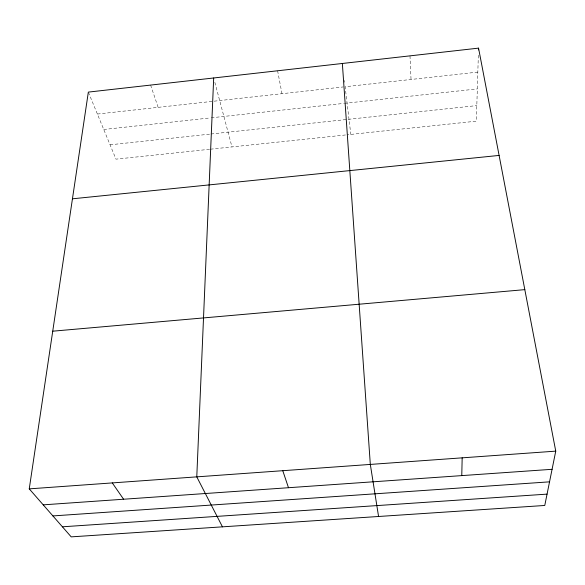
<?xml version="1.0" encoding="UTF-8"?>
<svg xmlns="http://www.w3.org/2000/svg" width="585" height="585" viewBox="0 0 585 585"><rect width="100%" height="100%" fill="white"/><g stroke="black" fill="none" stroke-linecap="round" stroke-linejoin="round"><path stroke-width="0.44" stroke-dasharray="2.92 2.19" d="M478.34 55.231L476.344 121.183L347.197 134.791M97.388 114.053L343.329 86.931M477.828 72.101L345.135 86.734L350.817 134.404M103.75 129.482L210.351 117.907M211.258 117.804L343.483 103.443M344.382 103.348L477.316 88.913M110.06 144.802L210.081 134.111M210.98 134.009L476.812 105.585M209.532 149.292L115.976 159.149L88.686 92.949M210.432 149.197L346.291 134.886M150.608 85.088L158.147 107.355M214.841 82.324L231.974 146.93M277.597 70.778L281.999 93.695M344.382 80.474L344.602 82.266M409.99 55.86L411.036 79.465"/><path stroke-width="0.88" d="M461.77 475.612L462.172 457.843M478.501 49.908L478.552 48.131L88.342 92.101L29.25 488.863L71.202 536.869L544.767 505.469L555.75 451.137L478.552 48.131M213.686 77.98L196.779 476.855L222.454 526.836M72.452 198.805L499.107 155.42M52.73 331.19L524.818 289.641M29.25 488.863L555.75 451.137M43.224 504.848L552.079 469.302M52.899 515.926L549.542 481.843M62.405 526.8L547.055 494.128M112.283 482.91L123.596 499.239M282.774 470.698L288.485 487.714M378.568 516.489L370.32 464.424L342.357 63.48"/></g></svg>
